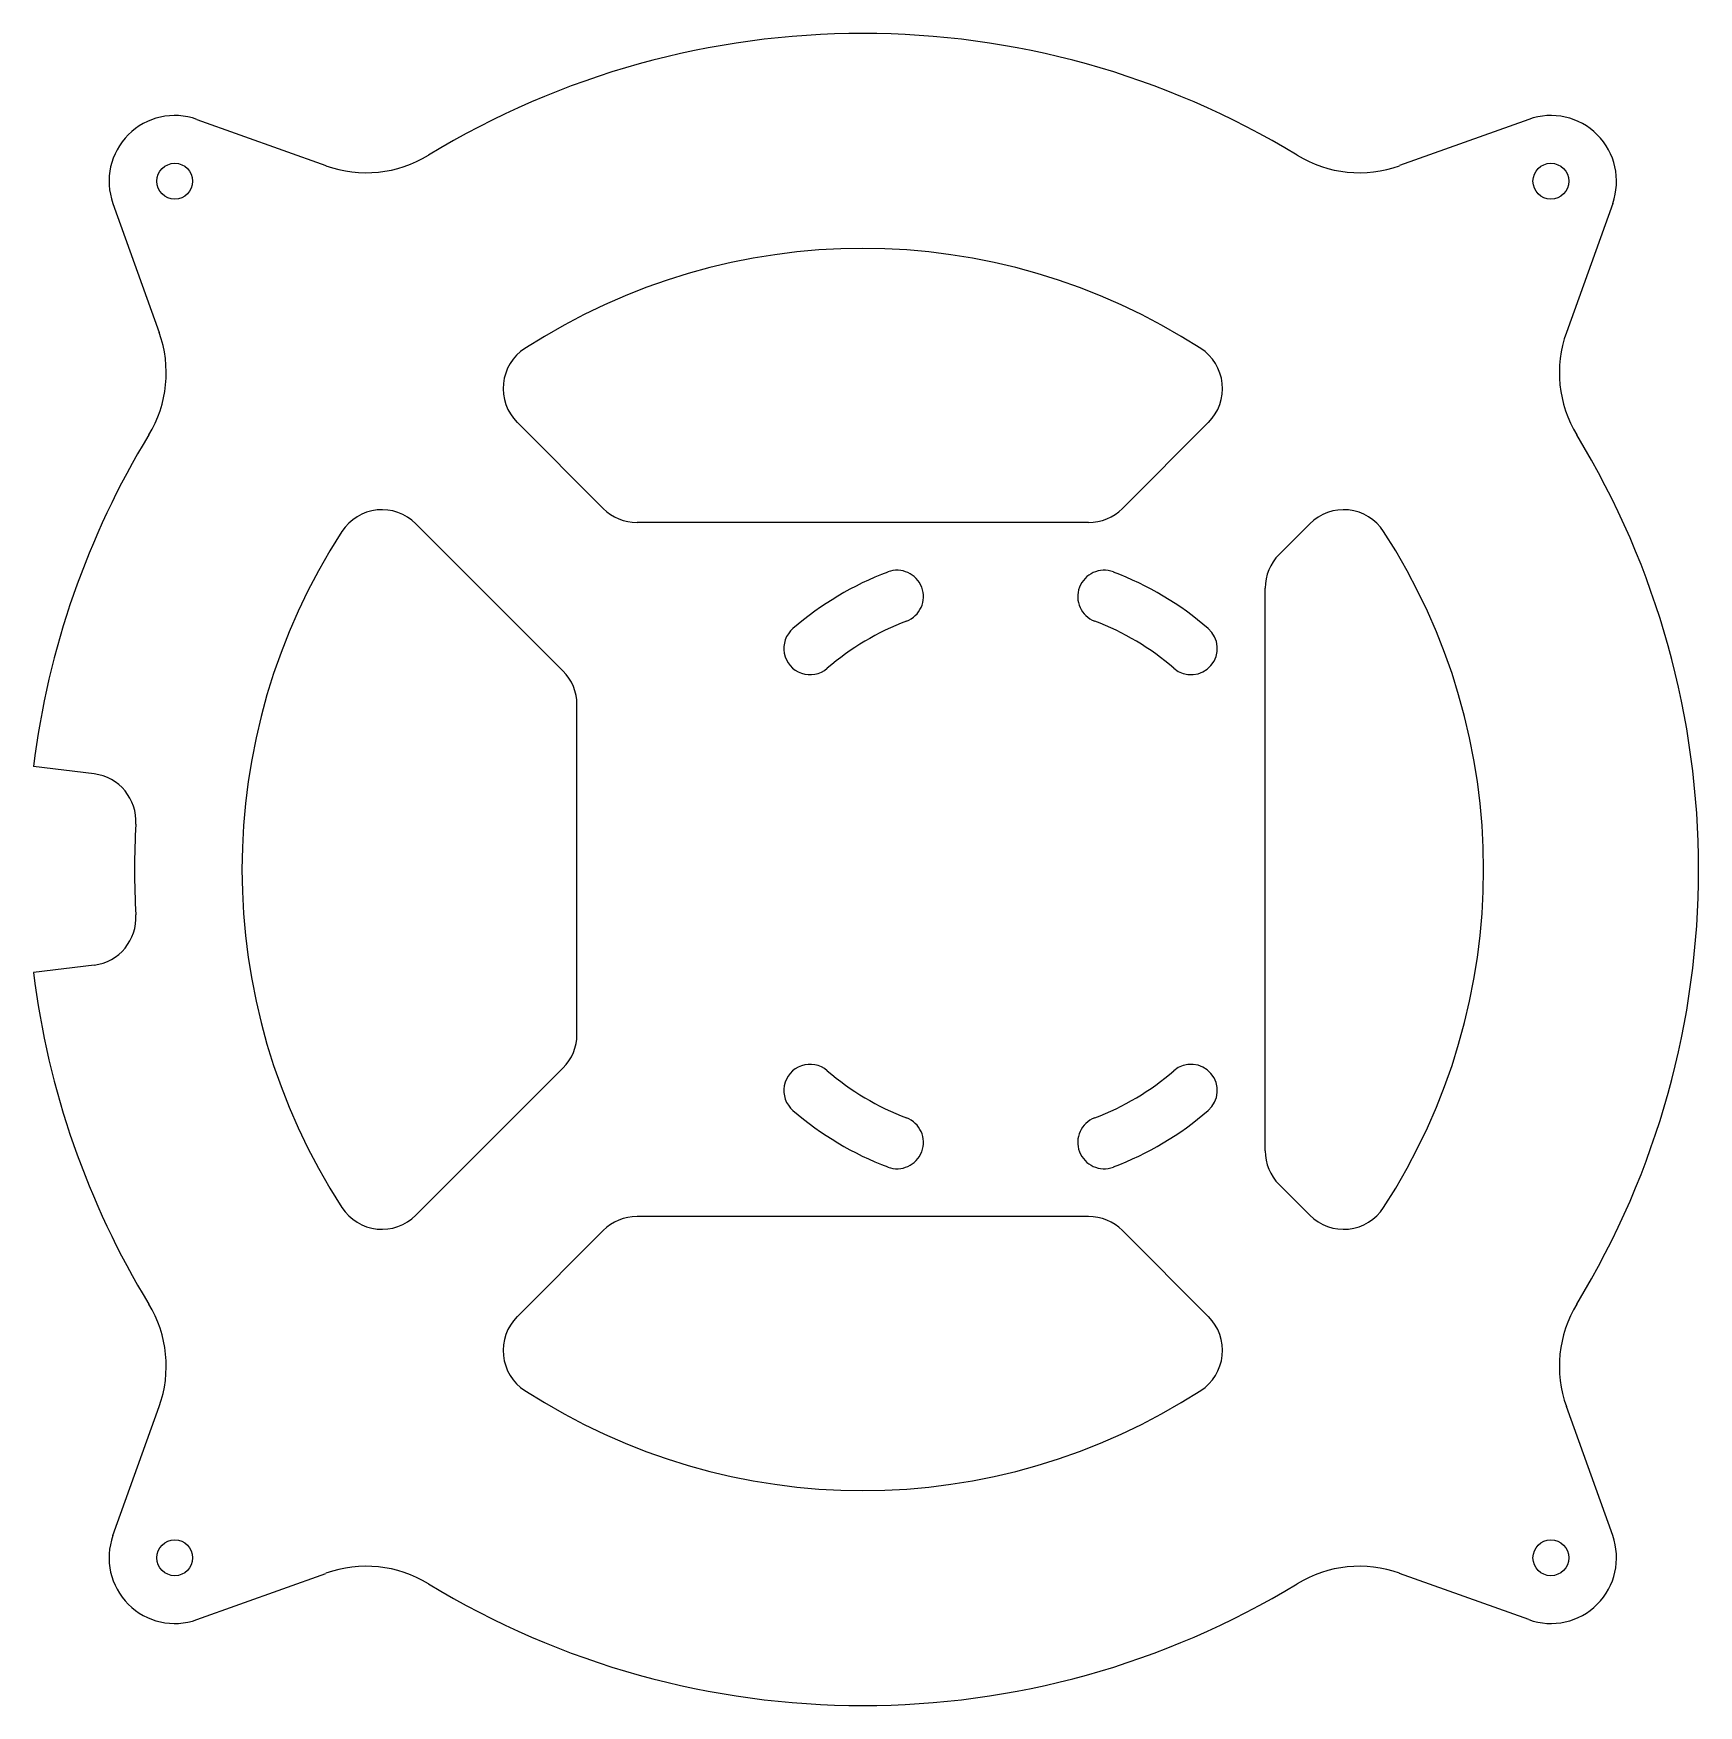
# Model space of a CAD drawing. Header units: millimetres. Extents: x -34.7 to 35, y -35 to 35.
import ezdxf

# ---------------------------------------------------------------- set-up
doc = ezdxf.new("R2010")
doc.units = ezdxf.units.MM

msp = doc.modelspace()

# ---------------------------------------------------------------- linework, layer by layer
at = {"color": 7, "linetype": 'Continuous', "lineweight": 25}
for p, q in [((-27.886, 31.403), (-22.481, 29.465)), ((27.886, 31.403), (22.481, 29.465)), ((-31.403, 27.886), (-29.465, 22.481)), ((31.403, 27.886), (29.465, 22.481)), ((-10.869, 15.112), (-14.477, 18.72)), ((10.869, 15.112), (14.477, 18.72)), ((-12.556, 8.313), (-18.72, 14.477)), ((9.455, 14.526), (-9.455, 14.526)), ((18.72, 14.477), (17.434, 13.192)), ((16.848, -11.777), (16.848, 11.777)), ((-11.97, -6.899), (-11.97, 6.899)), ((-32.191, 4), (-34.733, 4.316)), ((-32.191, -4), (-34.733, -4.316)), ((-12.556, -8.313), (-18.72, -14.477)), ((18.72, -14.477), (17.434, -13.192)), ((9.455, -14.526), (-9.455, -14.526)), ((-10.869, -15.112), (-14.477, -18.72)), ((10.869, -15.112), (14.477, -18.72)), ((-31.403, -27.886), (-29.465, -22.481)), ((31.403, -27.886), (29.465, -22.481)), ((-27.886, -31.403), (-22.481, -29.465)), ((27.886, -31.403), (22.481, -29.465))]:
    msp.add_line(p, q, dxfattribs=at)
for centre in [(-28.815, 28.815), (28.815, 28.815), (-28.815, -28.815), (28.815, -28.815)]:
    msp.add_circle(centre, 0.75, dxfattribs=at)
for centre, radius, start, end in [((0, 0), 35, 58.67984, 121.32016), ((-28.815, 28.815), 2.75, 70.27052, 199.72948), ((28.815, 28.815), 2.75, 340.27052, 109.72948), ((-20.793, 34.171), 5, 250.27052, 301.32016), ((20.793, 34.171), 5, 238.67984, 289.72948), ((0, 0), 26, 57.0247, 122.9753), ((-34.171, 20.793), 5, 328.67984, 19.72948), ((34.171, 20.793), 5, 160.27052, 211.32016), ((-13.063, 20.134), 2, 122.9753, 225), ((13.063, 20.134), 2, 315, 57.0247), ((0, 0), 35, 148.67984, 172.91679), ((0, 0), 35, 328.67984, 31.32016), ((-20.134, 13.063), 2, 45, 147.0247), ((-9.455, 16.526), 2, 225, 270), ((9.455, 16.526), 2, 270, 315), ((20.134, 13.063), 2, 32.9753, 135), ((0, 0), 26, 147.0247, 212.9753), ((0, 0), 26, 327.0247, 32.9753), ((18.848, 11.777), 2, 135, 180), ((5.77, 0), 13.319, 110.76272, 130.76272), ((1.438, 11.426), 1.1, 290.76272, 110.76272), ((10.102, 11.426), 1.1, 69.23728, 249.23728), ((5.77, 0), 13.319, 49.23728, 69.23728), ((-2.208, 9.255), 1.1, 130.76272, 310.76272), ((5.77, 0), 11.119, 110.76272, 130.76272), ((5.77, 0), 11.119, 49.23728, 69.23728), ((13.748, 9.255), 1.1, 229.23728, 49.23728), ((-13.97, 6.899), 2, 0, 45), ((-32.437, 2.015), 2, 356.44492, 82.91679), ((0, 0), 30.5, 176.44492, 183.55508), ((-32.437, -2.015), 2, 277.08321, 3.55508), ((0, 0), 35, 187.08321, 211.32016), ((-13.97, -6.899), 2, 315, 0), ((-2.208, -9.255), 1.1, 49.23728, 229.23728), ((13.748, -9.255), 1.1, 310.76272, 130.76272), ((5.77, 0), 11.119, 229.23728, 249.23728), ((5.77, 0), 11.119, 290.76272, 310.76272), ((5.77, 0), 13.319, 229.23728, 249.23728), ((1.438, -11.426), 1.1, 249.23728, 69.23728), ((10.102, -11.426), 1.1, 110.76272, 290.76272), ((5.77, 0), 13.319, 290.76272, 310.76272), ((18.848, -11.777), 2, 180, 225), ((-20.134, -13.063), 2, 212.9753, 315), ((-9.455, -16.526), 2, 90, 135), ((9.455, -16.526), 2, 45, 90), ((20.134, -13.063), 2, 225, 327.0247), ((-34.171, -20.793), 5, 340.27052, 31.32016), ((34.171, -20.793), 5, 148.67984, 199.72948), ((-13.063, -20.134), 2, 135, 237.0247), ((13.063, -20.134), 2, 302.9753, 45), ((0, 0), 26, 237.0247, 302.9753), ((-28.815, -28.815), 2.75, 160.27052, 289.72948), ((28.815, -28.815), 2.75, 250.27052, 19.72948), ((-20.793, -34.171), 5, 58.67984, 109.72948), ((20.793, -34.171), 5, 70.27052, 121.32016), ((0, 0), 35, 238.67984, 301.32016)]:
    msp.add_arc(centre, radius, start, end, dxfattribs=at)

doc.saveas('drawing.dxf')
